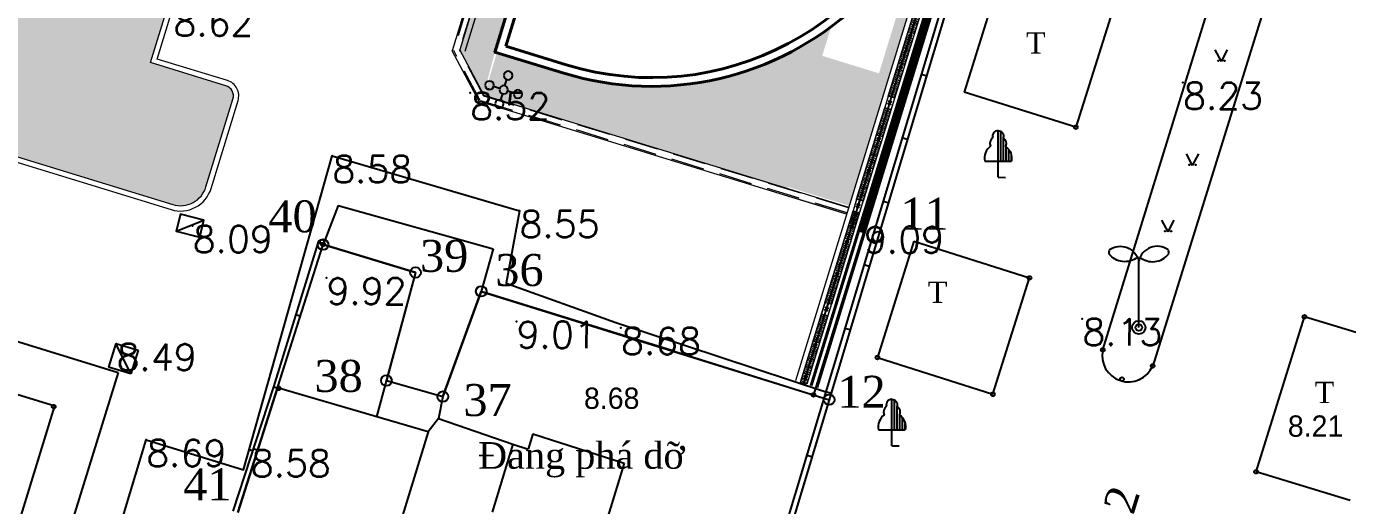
# Model space of a CAD drawing. Header units: inches. Extents: x 587740 to 588006, y 2325787 to 2326106.
# Drawn here: x 587895.9 to 587945.5, y 2325951.91 to 2325969.9 of the extents above; entities that cross this region are included whole.
import ezdxf
from ezdxf.enums import TextEntityAlignment as Align
from ezdxf.xclip import XClip

# ---------------------------------------------------------------- set-up
doc = ezdxf.new("R2010")
doc.units = ezdxf.units.IN
doc.header["$MEASUREMENT"] = 0
doc.header["$XCLIPFRAME"] = 0
doc.header["$PDSIZE"] = 0.1
doc.linetypes.add('Xref Landscape 2020 05 04$0$DASHED2', pattern=[0.375, 0.25, -0.125])
for name, color, linetype in [('DANCU', 6, 'Continuous'), ('diem', 8, 'Continuous'), ('DIEN_CHIEU_SANG', 242, 'Continuous'), ('Docao', 22, 'Continuous'), ('GIAOTHONG', 31, 'Continuous'), ('Ho ga', 8, 'Continuous'), ('KYHIEU', 2, 'Continuous'), ('KYHIEUCAY', 242, 'Continuous'), ('mocgioi', 2, 'Continuous'), ('ranh gioi', 2, 'Continuous'), ('Rao Ton', 1, 'FENCELINE1'), ('VTgioi', 40, 'Continuous'), ('VTRON', 1, 'Continuous'), ('Xref Landscape 2020 05 04$0$$0$KT-Tuong', 1, 'Continuous'), ('Xref Landscape 2020 05 04$0$CDC-E-Lighting', 2, 'Continuous'), ('Xref Landscape 2020 05 04$0$KT-Tuong', 1, 'Continuous')]:
    doc.layers.add(name, color=color, linetype=linetype)
for name, color, linetype, lineweight in [('Xref Landscape 2020 05 04$0$A1-DIM', 253, 'Continuous', 13), ('Xref Landscape 2020 05 04$0$A1-KÝ HIỆU', 40, 'Continuous', 20), ('Xref Landscape 2020 05 04$0$HACTH', 250, 'Continuous', 0), ('Xref Landscape 2020 05 04$0$KHUAT', 9, 'Xref Landscape 2020 05 04$0$DASHED2', 5), ('Xref Landscape 2020 05 04$0$MANH', 136, 'Continuous', 5), ('Xref Landscape 2020 05 04$0$tree', 74, 'Continuous', 13), ('Xref Landscape 2020 05 04$0$TUONG', 7, 'Continuous', 40), ('Xref Landscape 2020 05 04$0$Xref Landscape$0$THAY', 4, 'Continuous', 20)]:
    doc.layers.add(name, color=color, linetype=linetype, lineweight=lineweight)
doc.styles.add('VN1', font='VSSW.shx')
doc.styles.add('VNARIAL', font='txt.shx')
doc.styles.add('VNT', font='')
doc.styles.add('VNTIME', font='')
doc.styles.get('VNT').set_extended_font_data('.VnTime')
doc.styles.get('VNTIME').set_extended_font_data('.VnTime')
doc.linetypes.add('FENCELINE1', pattern='A,0.25,-0.1,[133,ltypeshp.shx,S=0.1,R=0,X=-0.1,Y=0],-0.1,1', length=1.45)
pattern_1 = [(162.94485, (587837.1625, 2326033.80572), (-0.15616437, -0.08284136), [0.0625, -0.18749998]), (252.94485, (587837.1418, 2326033.84476), (0.08284132, -0.15616439), [0.0625, -0.18750003])]

# ---------------------------------------------------------------- blocks, each defined once
blk = doc.blocks.new('tree')
at = {"layer": 'KYHIEU'}
for points in [[(0, 1.75, 0.497303), (-0.198, 1.489, 0.339551), (-0.285, 1.164, 0.289175), (-0.5, 0.602)], [(0, 1.75, -0.497303), (0.198, 1.489, -0.339551), (0.285, 1.164, -0.289175), (0.5, 0.602)]]:
    blk.add_lwpolyline(points, format="xyb", dxfattribs=at)
for points in [[(0, 0), (0, 1.75)], [(0.1, 0.602), (0.1, 1.724)], [(0.2, 0.602), (0.2, 1.487)], [(0.3, 0.602), (0.3, 1.152)], [(0.4, 0.602), (0.4, 1.048)], [(-0.5, 0.602), (0.5, 0.602)], [(0.5, 0.602), (0.5, 0.823)], [(0, 0), (0.28, -0.002)]]:
    blk.add_lwpolyline(points, dxfattribs=at)
blk = doc.blocks.new('LIGHT')
at = {"layer": 'KYHIEU'}
for points in [[(-1.097, 2.919, -0.523652), (0, 2.5, -0.549376)], [(1.097, 2.919, 0.523652), (0, 2.5, 0.549376)], [(-0.048, 2.635, -0.420531), (-1.114, 2.755, -0.572241)], [(0.048, 2.635, 0.420531), (1.114, 2.755, 0.572241)]]:
    blk.add_lwpolyline(points, format="xyb", dxfattribs=at)
blk.add_lwpolyline([(0, 0), (0, 2.5)], dxfattribs=at)
for radius in [0.25, 0.125]:
    blk.add_circle((0, 0), radius, dxfattribs=at)
for centre, start, end in [((-0.949, 2.821), 146.5915, 201.9104), ((0.949, 2.821), 338.0896, 33.4085)]:
    blk.add_arc(centre, 0.178, start, end, dxfattribs=at)
blk = doc.blocks.new('BON-HOA')
at = {"layer": 'KYHIEU'}
for q in [(-0.234, 0.442), (0.234, 0.442)]:
    blk.add_line((0, 0), q, dxfattribs=at)
for centre in [(-0.118, 0.028), (0.118, 0.028)]:
    blk.add_circle(centre, 0.01, dxfattribs=at)
blk = doc.blocks.new('Xref Landscape 2020 05 04$0$li85')
at = {"linetype": 'ByBlock'}
for p, q in [((-100, 0), (-250, 0)), ((0, 100), (0, 250)), ((100, 0), (250, 0)), ((0, -100), (0, -250))]:
    blk.add_line(p, q, dxfattribs=at)
for centre in [(0, 350), (-350, 0), (0, 0), (350, 0), (0, -350)]:
    blk.add_circle(centre, 100, dxfattribs=at)
blk = doc.blocks.new('Xref Landscape 2020 05 04$0$123333')
at = {"layer": 'Xref Landscape 2020 05 04$0$tree'}
h = blk.add_hatch(dxfattribs=at)
h.set_pattern_fill('CROSS', color=256, scale=150)
h.set_pattern_definition([(9e-15, (-1079850.712, 449499.754), (37.5, 37.5), [18.75, -56.25]), (90, (-1079841.337, 449490.38), (-37.5, 37.5), [18.75, -56.25])])
h.paths.add_polyline_path([(350, 134), (1425, 134), (1425, 250), (350, 250)])
h = blk.add_hatch(dxfattribs=at)
h.set_pattern_fill('CROSS', color=256, scale=150)
h.set_pattern_definition([(9e-15, (-1079850.712, 449367.128), (37.5, 37.5), [18.75, -56.25]), (90, (-1079841.337, 449357.753), (-37.5, 37.5), [18.75, -56.25])])
h.paths.add_polyline_path([(350, 1), (1425, 1), (1425, 117), (350, 117)])
h = blk.add_hatch(dxfattribs=at)
h.set_pattern_fill('CROSS', color=256, scale=150)
h.set_pattern_definition([(9e-15, (-1078592.38, 449499.754), (37.5, 37.5), [18.75, -56.25]), (90, (-1078583.004, 449490.38), (-37.5, 37.5), [18.75, -56.25])])
h.paths.add_polyline_path([(1625, 134), (2675, 134), (2675, 250), (1625, 250)])
h = blk.add_hatch(dxfattribs=at)
h.set_pattern_fill('CROSS', color=256, scale=150)
h.set_pattern_definition([(9e-15, (-1078592.38, 449367.128), (37.5, 37.5), [18.75, -56.25]), (90, (-1078583.004, 449357.753), (-37.5, 37.5), [18.75, -56.25])])
h.paths.add_polyline_path([(1625, 1), (2675, 1), (2675, 117), (1625, 117)])
h = blk.add_hatch(dxfattribs=at)
h.set_pattern_fill('CROSS', color=256, scale=150)
h.set_pattern_definition([(9e-15, (-1077459.045, 449499.754), (37.5, 37.5), [18.75, -56.25]), (90, (-1077449.67, 449490.38), (-37.5, 37.5), [18.75, -56.25])])
h.paths.add_polyline_path([(2875, 134), (3950, 134), (3950, 250), (2875, 250)])
h = blk.add_hatch(dxfattribs=at)
h.set_pattern_fill('CROSS', color=256, scale=150)
h.set_pattern_definition([(9e-15, (-1077459.045, 449367.128), (37.5, 37.5), [18.75, -56.25]), (90, (-1077449.67, 449357.753), (-37.5, 37.5), [18.75, -56.25])])
h.paths.add_polyline_path([(2875, 1), (3950, 1), (3950, 117), (2875, 117)])
at = {"layer": 'Xref Landscape 2020 05 04$0$$0$KT-Tuong', "ltscale": 3}
for points in [[(125, 129), (161, 129, 0.414214), (168, 136), (168, 175), (175, 175), (175, 75), (168, 75), (168, 114, 0.414214), (161, 121), (125, 121)], [(4175, 129), (4139, 129, -0.414214), (4132, 136), (4132, 175), (4125, 175), (4125, 75), (4132, 75), (4132, 114, -0.414214), (4139, 121), (4175, 121)]]:
    blk.add_lwpolyline(points, format="xyb", dxfattribs=at)
for points in [[(1498, 75), (1553, 75), (1553, 175), (1498, 175)], [(1505, 82), (1546, 82), (1546, 168), (1505, 168)], [(2748, 75), (2803, 75), (2803, 175), (2748, 175)], [(2755, 82), (2796, 82), (2796, 168), (2755, 168)]]:
    blk.add_lwpolyline(points, close=True, dxfattribs=at)
at = {"layer": 'Xref Landscape 2020 05 04$0$A1-DIM'}
for points in [[(175, 134), (1498, 134), (1498, 117), (175, 117)], [(1553, 134), (2748, 134), (2748, 117), (1553, 117)], [(2803, 133), (4125, 134), (4125, 117), (2803, 117)]]:
    blk.add_lwpolyline(points, close=True, dxfattribs=at)
at = {"layer": 'Xref Landscape 2020 05 04$0$MANH'}
for p, q in [((1425, 250), (1425, 0)), ((1625, 250), (1625, 0)), ((2675, 250), (2675, 0)), ((2875, 250), (2875, 0))]:
    blk.add_line(p, q, dxfattribs=at)
blk.add_lwpolyline([(350, 250), (3950, 250), (3950, 0), (350, 0)], close=True, dxfattribs=at)
blk = doc.blocks.new('Xref Landscape 2020 05 04$0$hangrao')
at = {"layer": 'Xref Landscape 2020 05 04$0$HACTH'}
h = blk.add_hatch(dxfattribs=at)
h.set_pattern_fill('ANSI31', color=256, scale=200)
h.set_pattern_definition([(45, (316546.464, 10900), (-17.6776695, 17.6776695), [])])
h.paths.add_polyline_path([(67590, 22587), (67370, 22587), (67370, -31153), (67590, -31153)])
at = {"layer": 'Xref Landscape 2020 05 04$0$tree'}
h = blk.add_hatch(dxfattribs=at)
h.set_pattern_fill('CROSS', color=256, scale=150, angle=-90)
h.set_pattern_definition([(270, (516316.598, 1049719.402), (37.5, -37.5), [18.75, -56.25]), (360, (516307.223, 1049710.027), (37.5, 37.5), [18.75, -56.25])])
h.paths.add_polyline_path([(66951, -30953), (67067, -30953), (67067, -30481), (66951, -30481)])
h = blk.add_hatch(dxfattribs=at)
h.set_pattern_fill('CROSS', color=256, scale=150, angle=-90)
h.set_pattern_definition([(270, (516449.224, 1049719.402), (37.5, -37.5), [18.75, -56.25]), (360, (516439.85, 1049710.027), (37.5, 37.5), [18.75, -56.25])])
h.paths.add_polyline_path([(67083, -30953), (67199, -30953), (67199, -30481), (67083, -30481)])
at = {"layer": 'Xref Landscape 2020 05 04$0$A1-DIM'}
blk.add_lwpolyline([(67067, -31025), (67067, -30306), (67083, -30306), (67083, -31025)], dxfattribs=at)
at = {"layer": 'Xref Landscape 2020 05 04$0$A1-KÝ HIỆU', "color": 1}
blk.add_lwpolyline([(67370, -37221), (67370, 22548), (67200, 22548), (67200, -37221)], dxfattribs=at)
at = {"layer": 'Xref Landscape 2020 05 04$0$KT-Tuong', "ltscale": 3}
blk.add_lwpolyline([(67079, -30256), (67079, -30292, 0.414214), (67086, -30299), (67124, -30299), (67124, -30306), (67024, -30306), (67024, -30299), (67063, -30299, 0.414214), (67070, -30292), (67070, -30256)], format="xyb", dxfattribs=at)
for points in [[(67024, -31025), (67024, -31080), (67124, -31080), (67124, -31025)], [(67032, -31032), (67032, -31073), (67117, -31073), (67117, -31032)]]:
    blk.add_lwpolyline(points, close=True, dxfattribs=at)
at = {"layer": 'Xref Landscape 2020 05 04$0$MANH'}
for p, q in [((67199, -30953), (66949, -30953)), ((67199, -37221), (66949, -37221))]:
    blk.add_line(p, q, dxfattribs=at)
blk.add_lwpolyline([(66949, -37220), (66949, -30481), (67199, -30481), (67199, -37221)], dxfattribs=at)
at = {"layer": 'Xref Landscape 2020 05 04$0$TUONG'}
blk.add_lwpolyline([(67370, -37221), (67370, 22587), (67590, 22587), (67590, -37221)], dxfattribs=at)
at = {"layer": 'Xref Landscape 2020 05 04$0$Xref Landscape$0$THAY'}
for p, q in [((67200, 22548), (67200, -37221)), ((66755, 22222), (66755, -37220))]:
    blk.add_line(p, q, dxfattribs=at)
blk.add_lwpolyline([(56505, 24600), (64650, 24600), (66950, 22303), (66950, -37220)], dxfattribs=at)
for points in [[(66950, -26431), (67200, -26431), (67200, -25981), (66950, -25981)], [(66950, -30481), (67200, -30481), (67200, -30031), (66950, -30031)], [(66950, -34531), (67200, -34531), (67200, -34081), (66950, -34081)]]:
    blk.add_lwpolyline(points, close=True, dxfattribs=at)
at = {"layer": 'Xref Landscape 2020 05 04$0$Xref Landscape$0$THAY', "rotation": 270}
for p in [(66949, -22031), (66949, -26081), (66949, -30131)]:
    blk.add_blockref('Xref Landscape 2020 05 04$0$123333', p, dxfattribs=at)
at = {"layer": 'Xref Landscape 2020 05 04$0$Xref Landscape$0$THAY'}
ref = blk.add_blockref('Xref Landscape 2020 05 04$0$123333', (66949, -34181), dxfattribs=dict(at, rotation=270))
XClip(ref).set_block_clipping_path([(-1689.4814089785, -194.4700442257), (3038.7422183988, 2151.5886099084)])

msp = doc.modelspace()

# ---------------------------------------------------------------- hatches: boundary and pattern name
at = {"layer": 'Xref Landscape 2020 05 04$0$tree'}
h = msp.add_hatch(dxfattribs=at)
h.set_pattern_fill('CROSS', color=256, scale=500, angle=180)
h.set_pattern_definition(pattern_1)
edge = h.paths.add_edge_path(flags=16)
edge.add_line((587933.496, 2325986.355), (587931.828, 2325980.915))
edge.add_line((587931.828, 2325980.915), (587930.358, 2325981.366))
edge.add_ellipse((587919.376, 2325978.904), major_axis=(7.958, 7.958), ratio=1, start_angle=327.6367, end_angle=332.3597)
edge.add_line((587930.118, 2325982.262), (587931.556, 2325986.95))
edge.add_line((587931.556, 2325986.95), (587933.496, 2325986.355))
h.paths.add_polyline_path([(587925.097, 2325994.246), (587923.721, 2325989.762), (587923.42, 2325989.854), (587924.796, 2325994.338)], flags=0)
h.paths.add_polyline_path([(587925.097, 2325994.246), (587923.721, 2325989.762), (587923.42, 2325989.854), (587924.796, 2325994.338)], flags=16)
h.paths.add_polyline_path([(587925.096, 2325994.245), (587923.721, 2325989.763), (587923.421, 2325989.855), (587924.796, 2325994.337)], flags=0)
edge = h.paths.add_edge_path()
edge.add_line((587912.174, 2325969.016), (587913.084, 2325967.299))
edge.add_line((587913.084, 2325967.299), (587916.121, 2325977.502))
edge.add_line((587916.121, 2325977.502), (587918.703, 2325976.71))
edge.add_ellipse((587919.376, 2325978.904), major_axis=(0.673, 2.194), ratio=1, start_angle=180.0023, end_angle=360.0023)
edge.add_line((587920.049, 2325981.098), (587918.519, 2325981.567))
edge.add_line((587918.519, 2325981.567), (587918.553, 2325981.677))
edge.add_line((587918.553, 2325981.677), (587917.416, 2325981.828))
edge.add_line((587917.416, 2325981.828), (587916.323, 2325981.248))
edge.add_line((587916.323, 2325981.248), (587912.174, 2325969.016))
h.paths.add_polyline_path([(587922.893, 2325958.511), (587924.275, 2325959.342)])
edge = h.paths.add_edge_path()
edge.add_line((587924.366, 2325963.804), (587924.376, 2325963.835))
edge.add_line((587924.376, 2325963.835), (587926.771, 2325963.1))
edge.add_line((587926.771, 2325963.1), (587942.179, 2326013.327))
edge.add_line((587942.179, 2326013.327), (587942.201, 2326013.436))
edge.add_line((587942.201, 2326013.436), (587941.834, 2326013.241))
edge.add_line((587941.834, 2326013.241), (587941.588, 2326012.439))
edge.add_line((587941.588, 2326012.439), (587941.33, 2326012.518))
edge.add_line((587941.33, 2326012.518), (587941.345, 2326012.566))
edge.add_line((587941.345, 2326012.566), (587936.976, 2326013.906))
edge.add_line((587936.976, 2326013.906), (587936.653, 2326012.855))
edge.add_line((587936.653, 2326012.855), (587940.899, 2326011.552))
edge.add_line((587940.899, 2326011.552), (587937.421, 2326000.224))
edge.add_line((587937.421, 2326000.224), (587934.478, 2326001.127))
edge.add_line((587934.478, 2326001.127), (587933.973, 2325999.482))
edge.add_line((587933.973, 2325999.482), (587937.081, 2325998.529))
edge.add_line((587937.081, 2325998.529), (587933.503, 2325986.866))
edge.add_line((587933.503, 2325986.866), (587923.751, 2325989.857))
edge.add_line((587923.751, 2325989.857), (587927.329, 2326001.521))
edge.add_line((587927.329, 2326001.521), (587930.436, 2326000.568))
edge.add_line((587930.436, 2326000.568), (587930.925, 2326002.161))
edge.add_line((587930.925, 2326002.161), (587925.457, 2326003.842))
edge.add_ellipse((587925.025, 2326003.449), major_axis=(0.172, 0.558), ratio=1, start_angle=-30.5825, end_angle=120.6746)
edge.add_line((587924.458, 2326003.312), (587920.733, 2325991.17))
edge.add_ellipse((587921.285, 2325990.708), major_axis=(0.211, 0.688), ratio=1, start_angle=67.1224, end_angle=182.9277)
edge.add_line((587921.109, 2325990.01), (587921.147, 2325990.133))
edge.add_line((587921.147, 2325990.133), (587922.677, 2325989.664))
edge.add_ellipse((587919.401, 2325978.929), major_axis=(3.292, 10.73), ratio=1, start_angle=240.1213, end_angle=360.0859, ccw=False)
edge.add_line((587927.065, 2325970.729), (587928.562, 2325970.27))
edge.add_line((587928.562, 2325970.27), (587927.908, 2325968.138))
edge.add_line((587927.908, 2325968.138), (587925.776, 2325968.792))
edge.add_line((587925.776, 2325968.792), (587926.139, 2325969.974))
edge.add_ellipse((587919.362, 2325978.657), major_axis=(3.23, 10.531), ratio=1, start_angle=180.2053, end_angle=235.0199, ccw=False)
edge.add_line((587916.17, 2325968.115), (587915.788, 2325968.232))
edge.add_line((587915.788, 2325968.232), (587913.493, 2325968.936))
edge.add_line((587913.493, 2325968.936), (587913.063, 2325967.339))
edge.add_line((587913.063, 2325967.339), (587924.366, 2325963.804))
h.paths.add_polyline_path([(587924.467, 2325963.791), (587926.766, 2325963.086), (587926.791, 2325963.167), (587924.492, 2325963.872)])
h.paths.add_polyline_path([(587924.394, 2325963.552), (587926.693, 2325962.847), (587926.708, 2325962.895), (587924.409, 2325963.6)])
h.paths.add_polyline_path([(587926.555, 2325962.396), (587926.514, 2325962.265), (587926.306, 2325961.584)])
h = msp.add_hatch(dxfattribs=at)
h.set_pattern_fill('CROSS', color=256, scale=500, angle=180)
h.set_pattern_definition(pattern_1)
edge = h.paths.add_edge_path()
edge.add_ellipse((587881.77, 2325969.651), major_axis=(0.283, 0.283), ratio=1, start_angle=117.9448, end_angle=207.9448)
edge.add_line((587881.653, 2325969.269), (587901.395, 2325963.212))
edge.add_ellipse((587901.688, 2325964.168), major_axis=(0.293, 0.956), ratio=1, start_angle=179.984, end_angle=269.984)
edge.add_line((587902.644, 2325963.875), (587903.656, 2325967.173))
edge.add_ellipse((587903.274, 2325967.291), major_axis=(0.283, 0.283), ratio=1, start_angle=297.9448, end_angle=387.9448)
edge.add_line((587903.391, 2325967.673), (587900.561, 2325968.541))
edge.add_line((587900.561, 2325968.541), (587901.194, 2325970.606))
edge.add_line((587901.194, 2325970.606), (587888.009, 2325974.651))
edge.add_line((587888.009, 2325974.651), (587888.402, 2325975.932))
edge.add_line((587888.402, 2325975.932), (587883.719, 2325977.369))
edge.add_line((587883.719, 2325977.369), (587881.388, 2325969.769))
edge = h.paths.add_edge_path()
edge.add_line((587876.441, 2325970.868), (587878.712, 2325970.171))
edge.add_ellipse((587878.83, 2325970.553), major_axis=(0.283, 0.283), ratio=1, start_angle=207.9448, end_angle=297.9448)
edge.add_line((587879.212, 2325970.436), (587881.213, 2325976.919))
edge.add_line((587881.213, 2325976.919), (587878.559, 2325977.733))
edge.add_line((587878.559, 2325977.733), (587876.441, 2325970.868))
edge = h.paths.add_edge_path()
edge.add_line((587866.769, 2325979.207), (587863.968, 2325980.066))
edge.add_line((587863.968, 2325980.066), (587862.447, 2325975.109))
edge.add_line((587862.447, 2325975.109), (587868.088, 2325973.378))
edge.add_line((587868.088, 2325973.378), (587868.264, 2325973.952))
edge.add_line((587868.264, 2325973.952), (587869.363, 2325973.615))
edge.add_line((587869.363, 2325973.615), (587870.462, 2325973.277))
edge.add_line((587870.462, 2325973.277), (587870.286, 2325972.704))
edge.add_line((587870.286, 2325972.704), (587874.93, 2325971.279))
edge.add_line((587874.93, 2325971.279), (587878.908, 2325984.248))
edge.add_line((587878.908, 2325984.248), (587877.605, 2325984.647))
edge.add_ellipse((587877.502, 2325984.313), major_axis=(0.247, 0.247), ratio=1, start_angle=27.9448, end_angle=117.9881)
edge.add_ellipse((587872.978, 2325985.724), major_axis=(1.287, 4.196), ratio=1, start_angle=219.5409, end_angle=269.7083, ccw=False)
edge.add_ellipse((587874.765, 2325981.337), major_axis=(0.247, 0.247), ratio=1, start_angle=63.097, end_angle=168.5416)
edge.add_ellipse((587870.961, 2325978.825), major_axis=(1.235, 4.024), ratio=1, start_angle=101.8593, end_angle=320.4994, ccw=False)
edge = h.paths.add_edge_path()
edge.add_line((587864.943, 2325983.245), (587864.496, 2325981.787))
edge.add_line((587864.496, 2325981.787), (587867.473, 2325980.874))
edge.add_ellipse((587870.972, 2325978.859), major_axis=(1.184, 3.86), ratio=1, start_angle=358.1278, end_angle=437.1231, ccw=False)
edge.add_ellipse((587873.064, 2325985.668), major_axis=(0.905, 2.955), ratio=1, start_angle=182.3675, end_angle=345.9625)
edge.add_ellipse((587875.158, 2325992.498), major_axis=(1.235, 4.027), ratio=1, start_angle=102.362, end_angle=190.2323, ccw=False)
edge.add_line((587870.96, 2325992.842), (587868.152, 2325993.703))
edge.add_line((587868.152, 2325993.703), (587867.782, 2325992.498))
edge.add_ellipse((587864.679, 2325988.388), major_axis=(1.51, 4.924), ratio=1, start_angle=272.2209, end_angle=339.9965, ccw=False)
edge.add_ellipse((587864.679, 2325988.388), major_axis=(1.512, 4.923), ratio=1, start_angle=200.0127, end_angle=272.2395, ccw=False)
edge = h.paths.add_edge_path()
edge.add_ellipse((587877.05, 2325988.367), major_axis=(0.28, 0.28), ratio=1, start_angle=104.6818, end_angle=163.9649)
edge.add_line((587876.703, 2325988.175), (587877.427, 2325986.276))
edge.add_ellipse((587877.592, 2325986.132), major_axis=(0.155, 0.155), ratio=1, start_angle=93.9167, end_angle=218.4299)
edge.add_line((587877.567, 2325985.914), (587880.709, 2325984.95))
edge.add_line((587880.709, 2325984.95), (587879.076, 2325979.63))
edge.add_line((587879.076, 2325979.63), (587879.889, 2325979.381))
edge.add_line((587879.889, 2325979.381), (587879.885, 2325979.367))
edge.add_line((587879.885, 2325979.367), (587879.925, 2325979.55))
edge.add_line((587879.925, 2325979.55), (587881.495, 2325984.666))
edge.add_line((587881.495, 2325984.666), (587881.752, 2325985.504))
edge.add_line((587881.752, 2325985.504), (587883.703, 2325984.905))
edge.add_line((587883.703, 2325984.905), (587884.121, 2325987.494))
edge.add_line((587884.121, 2325987.494), (587881.793, 2325988.208))
edge.add_line((587881.793, 2325988.208), (587883.5, 2325993.772))
edge.add_line((587883.5, 2325993.772), (587885.894, 2325993.067))
edge.add_line((587885.894, 2325993.067), (587887.358, 2325996.817))
edge.add_line((587887.358, 2325996.817), (587881.568, 2325998.593))
edge.add_ellipse((587872.022, 2326012.285), major_axis=(4.886, 15.96), ratio=1, start_angle=215.4981, end_angle=231.906, ccw=False)
edge.add_line((587877.311, 2325996.455), (587877.222, 2325996.164))
edge.add_ellipse((587875.143, 2325992.489), major_axis=(1.238, 4.037), ratio=1, start_angle=218.8017, end_angle=347.5436, ccw=False)
edge = h.paths.add_edge_path()
edge.add_ellipse((587854.169, 2325984.014), major_axis=(1.184, 3.86), ratio=1, start_angle=282.8779, end_angle=361.8732, ccw=False)
edge.add_line((587858.195, 2325983.72), (587861.173, 2325982.806))
edge.add_line((587861.173, 2325982.806), (587861.62, 2325984.264))
edge.add_ellipse((587864.723, 2325988.374), major_axis=(1.511, 4.923), ratio=1, start_angle=87.7761, end_angle=160.0029, ccw=False)
edge.add_ellipse((587864.723, 2325988.374), major_axis=(1.511, 4.923), ratio=1, start_angle=380.0035, end_angle=447.7791, ccw=False)
edge.add_line((587864.459, 2325993.518), (587864.828, 2325994.723))
edge.add_line((587864.828, 2325994.723), (587861.864, 2325995.632))
edge.add_ellipse((587858.36, 2325997.642), major_axis=(1.185, 3.861), ratio=1, start_angle=179.8644, end_angle=257.2265, ccw=False)
edge.add_ellipse((587856.259, 2325990.826), major_axis=(0.898, 2.96), ratio=1, start_angle=-0.1877, end_angle=177.3639)
edge = h.paths.add_edge_path()
edge.add_line((587846.641, 2325979.958), (587851.285, 2325978.533))
edge.add_line((587851.285, 2325978.533), (587851.46, 2325979.107))
edge.add_line((587851.46, 2325979.107), (587852.56, 2325978.769))
edge.add_line((587852.56, 2325978.769), (587853.659, 2325978.432))
edge.add_line((587853.659, 2325978.432), (587853.483, 2325977.859))
edge.add_line((587853.483, 2325977.859), (587859.124, 2325976.128))
edge.add_line((587859.124, 2325976.128), (587860.645, 2325981.086))
edge.add_line((587860.645, 2325981.086), (587857.844, 2325981.945))
edge.add_ellipse((587854.157, 2325983.989), major_axis=(1.236, 4.03), ratio=1, start_angle=38.5383, end_angle=258.0436, ccw=False)
edge.add_ellipse((587852.428, 2325988.195), major_axis=(0.24, 0.24), ratio=1, start_angle=258.2079, end_angle=353.5115)
edge.add_ellipse((587856.224, 2325990.803), major_axis=(1.251, 4.08), ratio=1, start_angle=89.5209, end_angle=141.2229, ccw=False)
edge.add_ellipse((587851.821, 2325992.192), major_axis=(0.247, 0.247), ratio=1, start_angle=297.9016, end_angle=387.9448)
edge.add_line((587851.923, 2325992.526), (587850.62, 2325992.926))
edge.add_line((587850.62, 2325992.926), (587846.641, 2325979.958))
edge = h.paths.add_edge_path()
edge.add_ellipse((587842.971, 2325981.554), major_axis=(0.283, 0.283), ratio=1, start_angle=117.9448, end_angle=207.9448)
edge.add_line((587842.854, 2325981.172), (587845.16, 2325980.464))
edge.add_line((587845.16, 2325980.464), (587846.661, 2325985.359))
edge.add_line((587846.661, 2325985.359), (587843.973, 2325986.184))
edge.add_line((587843.973, 2325986.184), (587842.589, 2325981.672))
edge = h.paths.add_edge_path()
edge.add_line((587823.863, 2325992.123), (587822.75, 2325992.412))
edge.add_ellipse((587822.633, 2325992.03), major_axis=(0.283, 0.283), ratio=1, start_angle=27.9448, end_angle=117.9448)
edge.add_line((587822.251, 2325992.147), (587821.239, 2325988.849))
edge.add_ellipse((587822.195, 2325988.556), major_axis=(0.294, 0.956), ratio=1, start_angle=90.0204, end_angle=180.0204)
edge.add_line((587821.901, 2325987.6), (587839.959, 2325982.06))
edge.add_ellipse((587840.076, 2325982.442), major_axis=(0.283, 0.283), ratio=1, start_angle=207.9448, end_angle=297.9448)
edge.add_line((587840.459, 2325982.325), (587842.838, 2325989.911))
edge.add_line((587842.838, 2325989.911), (587838.096, 2325991.365))
edge.add_line((587838.096, 2325991.365), (587837.703, 2325990.084))
edge.add_line((587837.703, 2325990.084), (587834.385, 2325990.998))
edge.add_line((587834.385, 2325990.998), (587833.916, 2325989.468))
edge.add_line((587833.916, 2325989.468), (587824.547, 2325992.342))
edge.add_line((587824.547, 2325992.342), (587825.016, 2325993.872))
edge.add_line((587825.016, 2325993.872), (587824.481, 2325994.14))
edge.add_line((587824.481, 2325994.14), (587823.863, 2325992.123))
edge = h.paths.add_edge_path()
edge.add_line((587850.639, 2326008.082), (587849.319, 2326003.78))
edge.add_line((587849.319, 2326003.78), (587849.715, 2326004.129))
edge.add_line((587849.715, 2326004.129), (587852.159, 2326003.386))
edge.add_line((587852.159, 2326003.386), (587850.452, 2325997.823))
edge.add_line((587850.452, 2325997.823), (587848.124, 2325998.537))
edge.add_line((587848.124, 2325998.537), (587846.945, 2325996.041))
edge.add_line((587846.945, 2325996.041), (587848.93, 2325995.432))
edge.add_line((587848.93, 2325995.432), (587848.725, 2325994.763))
edge.add_line((587848.725, 2325994.763), (587846.594, 2325987.869))
edge.add_line((587846.594, 2325987.869), (587847.407, 2325987.62))
edge.add_line((587847.407, 2325987.62), (587849.523, 2325994.518))
edge.add_line((587849.523, 2325994.518), (587852.665, 2325993.554))
edge.add_ellipse((587852.734, 2325994.008), major_axis=(0.325, 0.325), ratio=1, start_angle=216.4275, end_angle=265.2618)
edge.add_ellipse((587846.294, 2326002.77), major_axis=(3.307, 10.839), ratio=1, start_angle=233.4406, end_angle=245.8417)
edge.add_ellipse((587858.451, 2325997.478), major_axis=(1.237, 4.031), ratio=1, start_angle=14.357, end_angle=137.9017, ccw=False)
edge.add_line((587858.65, 2326001.69), (587858.787, 2326002.137))
edge.add_ellipse((587872.045, 2326012.278), major_axis=(4.897, 15.957), ratio=1, start_angle=128.0649, end_angle=144.4728, ccw=False)
edge.add_line((587856.463, 2326006.295), (587850.639, 2326008.082))

# ---------------------------------------------------------------- linework, layer by layer
at = {"layer": 'DANCU'}
for p, q in [((587943.999, 2326015.711), (587921.813, 2325941.818)), ((587932.472, 2325971.803), (587931.1, 2325967.432)), ((587936.67, 2325970.485), (587935.298, 2325966.115)), ((587935.298, 2325966.115), (587931.1, 2325967.432)), ((587907.607, 2325963.177), (587907.037, 2325961.708)), ((587907.607, 2325963.177), (587913.427, 2325961.544)), ((587927.321, 2325962.164), (587925.449, 2325956.065)), ((587883.287, 2325961.862), (587899.343, 2325956.912)), ((587905.327, 2325956.325), (587907.037, 2325961.708)), ((587907.037, 2325961.708), (587906.846, 2325961.767)), ((587910.511, 2325960.661), (587907.037, 2325961.708)), ((587929.221, 2325961.836), (587927.848, 2325957.466)), ((587929.221, 2325961.836), (587933.559, 2325960.457)), ((587913.427, 2325961.544), (587912.977, 2325959.953)), ((587910.511, 2325960.661), (587909.049, 2325955.238)), ((587932.186, 2325956.087), (587933.559, 2325960.457)), ((587912.977, 2325959.953), (587911.533, 2325956.001)), ((587920.127, 2325957.727), (587912.977, 2325959.953)), ((587884.652, 2325959.412), (587896.975, 2325955.652)), ((587942.062, 2325953.179), (587943.88, 2325958.997)), ((587947.414, 2325957.919), (587943.88, 2325958.997)), ((587920.127, 2325957.727), (587926.037, 2325955.886)), ((587927.848, 2325957.466), (587932.186, 2325956.087)), ((587899.343, 2325956.912), (587889.876, 2325926.174)), ((587905.327, 2325956.325), (587903.841, 2325951.644)), ((587910.983, 2325954.673), (587905.327, 2325956.325)), ((587909.417, 2325956.603), (587911.533, 2325956.001)), ((587911.533, 2325956.001), (587911.376, 2325955.185)), ((587888.647, 2325928.729), (587896.975, 2325955.652)), ((587911.376, 2325955.185), (587910.983, 2325954.673)), ((587911.376, 2325955.185), (587914.167, 2325954.216)), ((587910.983, 2325954.673), (587909.547, 2325950.021)), ((587914.167, 2325954.216), (587913.387, 2325951.662)), ((587914.167, 2325954.216), (587914.738, 2325954.032)), ((587914.914, 2325954.606), (587914.738, 2325954.032)), ((587914.914, 2325954.606), (587918.34, 2325953.502)), ((587918.34, 2325953.502), (587917.385, 2325950.374)), ((587945.596, 2325952.102), (587942.062, 2325953.179))]:
    msp.add_line(p, q, dxfattribs=at)
at = {"layer": 'diem'}
for p in [(587939.32, 2325967.788, 8.232), (587912.56, 2325967.4, 8.518), (587907.382, 2325965.035, 8.58), (587914.41, 2325962.971, 8.55), (587902.141, 2325962.41, 8.088), (587927.338, 2325962.39, 9.092), (587907.165, 2325960.458, 9.922), (587914.3, 2325958.825, 9.006), (587935.54, 2325958.92, 8.133), (587918.222, 2325958.581, 8.68), (587899.285, 2325957.983, 8.494), (587900.399, 2325954.376, 8.688), (587904.323, 2325953.992, 8.575)]:
    msp.add_point(p, dxfattribs=at)
at = {"layer": 'GIAOTHONG'}
for p, q in [((587936.311, 2325957.755), (587950.194, 2326002.667)), ((587952.128, 2326001.998), (587938.182, 2325957.153))]:
    msp.add_line(p, q, dxfattribs=at)
msp.add_arc((587937.274, 2325957.539), 0.987, 167.3709, 336.9729, dxfattribs=at)
at = {"layer": 'Ho ga'}
for p, q in [((587899.263, 2325957.995), (587898.988, 2325957.104)), ((587899.263, 2325957.995), (587900.102, 2325957.741)), ((587899.827, 2325956.85), (587899.263, 2325957.995)), ((587900.102, 2325957.741), (587899.827, 2325956.85)), ((587899.827, 2325956.85), (587898.988, 2325957.104))]:
    msp.add_line(p, q, dxfattribs=at)
at = {"layer": 'Ho ga', "elevation": 8.511}
msp.add_lwpolyline([(587902.41, 2325961.989), (587902.569, 2325962.629), (587901.684, 2325962.848), (587901.525, 2325962.208)], close=True, dxfattribs=at)
msp.add_lwpolyline([(587901.525, 2325962.208), (587902.569, 2325962.629)], dxfattribs=at)
at = {"layer": 'KYHIEU', "color": 242}
for p, q in [((587943.807, 2326015.769), (587921.621, 2325941.876)), ((587929.685, 2325968.038), (587929.494, 2325968.096)), ((587928.97, 2325965.655), (587928.778, 2325965.712)), ((587928.254, 2325963.271), (587928.062, 2325963.328)), ((587906.846, 2325961.767), (587905.181, 2325956.373)), ((587927.538, 2325960.887), (587927.347, 2325960.945)), ((587906.204, 2325959.01), (587906.013, 2325959.069)), ((587926.822, 2325958.504), (587926.631, 2325958.561)), ((587905.181, 2325956.373), (587903.65, 2325951.703)), ((587905.181, 2325956.373), (587905.371, 2325956.312)), ((587926.107, 2325956.12), (587925.915, 2325956.177)), ((587904.606, 2325953.978), (587904.416, 2325954.04)), ((587925.391, 2325953.736), (587925.2, 2325953.794))]:
    msp.add_line(p, q, dxfattribs=at)
at = {"layer": 'ranh gioi'}
msp.add_lwpolyline([(587903.841, 2325951.644), (587907.037, 2325961.708), (587910.511, 2325960.661), (587909.417, 2325956.603), (587911.533, 2325956.001), (587912.977, 2325959.953), (587926.037, 2325955.886), (587926.037, 2325955.886), (587921.813, 2325941.818)], dxfattribs=at)
at = {"layer": 'Rao Ton', "color": 5}
msp.add_lwpolyline([(587867.219, 2325892.339), (587867.326, 2325892.552), (587869.868, 2325900.144), (587877.3, 2325922.5), (587886.999, 2325921.851), (587891.146, 2325923.78), (587900.399, 2325954.376), (587904.049, 2325953.253), (587907.382, 2325965.035), (587914.41, 2325962.971), (587913.909, 2325960.261), (587918.035, 2325958.786), (587925.915, 2325956.177)], dxfattribs=at)
at = {"layer": 'VTgioi'}
for centre in [(587927.87, 2325961.994), (587907.037, 2325961.708), (587910.511, 2325960.661), (587912.977, 2325959.953), (587909.417, 2325956.603), (587911.533, 2325956.001), (587926.037, 2325955.886)]:
    msp.add_circle(centre, 0.2, dxfattribs=at)
at = {"layer": 'VTRON'}
for centre in [(587935.298, 2325966.115), (587907, 2325961.828), (587907.037, 2325961.708), (587933.559, 2325960.457), (587943.88, 2325958.997), (587936.311, 2325957.755), (587927.848, 2325957.466), (587938.182, 2325957.153), (587937.03, 2325956.655), (587905.371, 2325956.312), (587896.93, 2325955.623), (587925.449, 2325956.065), (587932.186, 2325956.087), (587942.062, 2325953.179)]:
    msp.add_circle(centre, 0.07, dxfattribs=at)
at = {"layer": 'Xref Landscape 2020 05 04$0$KHUAT', "ltscale": 5}
for p, q in [((587915.778, 2325981.498), (587911.942, 2325968.993)), ((587915.945, 2325981.36), (587912.158, 2325969.014)), ((587912.936, 2325967.119), (587911.942, 2325968.993)), ((587913.074, 2325967.286), (587912.158, 2325969.014)), ((587926.708, 2325962.895), (587912.936, 2325967.119)), ((587926.766, 2325963.086), (587913.074, 2325967.286))]:
    msp.add_line(p, q, dxfattribs=at)
at = {"layer": 'Xref Landscape 2020 05 04$0$MANH'}
for p, q in [((587915.737, 2325981.532), (587911.888, 2325968.988)), ((587915.958, 2325981.35), (587912.174, 2325969.016)), ((587916.149, 2325981.291), (587912.365, 2325968.957)), ((587912.902, 2325967.078), (587911.888, 2325968.988)), ((587913.084, 2325967.299), (587912.174, 2325969.016)), ((587913.252, 2325967.586), (587913.236, 2325967.535)), ((587926.693, 2325962.847), (587912.902, 2325967.078)), ((587926.771, 2325963.1), (587913.084, 2325967.299))]:
    msp.add_line(p, q, dxfattribs=at)
at = {"layer": 'Xref Landscape 2020 05 04$0$TUONG'}
msp.add_line((587916.171, 2325968.459), (587913.906, 2325969.154), dxfattribs=at)
msp.add_lwpolyline([(587913.906, 2325969.154), (587916.34, 2325977.089), (587918.606, 2325976.394, 1), (587920.146, 2325981.413), (587918.998, 2325981.765), (587919.028, 2325981.861), (587918.836, 2325981.92), (587918.807, 2325981.824), (587918.616, 2325981.883), (587918.519, 2325981.567), (587920.049, 2325981.098, -1), (587918.703, 2325976.71), (587916.121, 2325977.502), (587913.493, 2325968.936), (587916.075, 2325968.144, 1), (587922.677, 2325989.664), (587921.147, 2325990.133), (587921.05, 2325989.818), (587921.241, 2325989.759), (587921.212, 2325989.663), (587921.403, 2325989.605), (587921.433, 2325989.7), (587922.58, 2325989.348, -1), (587916.171, 2325968.459)], format="xyb", dxfattribs=at)
at = {"layer": 'Xref Landscape 2020 05 04$0$Xref Landscape$0$THAY'}
for points in [[(587903.45, 2325967.864), (587900.811, 2325968.674), (587901.386, 2325970.547), (587888.02, 2325974.648), (587888.414, 2325975.929), (587883.528, 2325977.428), (587881.197, 2325969.827, 0.414214), (587881.594, 2325969.078), (587901.336, 2325963.021, 0.414214), (587902.835, 2325963.816), (587903.847, 2325967.115, 0.414214)], [(587903.391, 2325967.673), (587900.561, 2325968.541), (587901.194, 2325970.606), (587888.009, 2325974.651), (587888.402, 2325975.932), (587883.719, 2325977.369), (587881.388, 2325969.769, 0.414214), (587881.653, 2325969.269), (587901.395, 2325963.212, 0.414214), (587902.644, 2325963.875), (587903.656, 2325967.173, 0.414214)]]:
    msp.add_lwpolyline(points, format="xyb", close=True, dxfattribs=at)

# ---------------------------------------------------------------- block references
at = {"layer": 'DIEN_CHIEU_SANG'}
msp.add_blockref('LIGHT', (587937.66, 2325958.599), dxfattribs=at)
at = {"layer": 'KYHIEUCAY'}
for p in [(587940.76, 2325968.58), (587939.68, 2325964.674), (587938.758, 2325962.182)]:
    msp.add_blockref('BON-HOA', p, dxfattribs=at)
at = {"layer": 'KYHIEUCAY', "rotation": 0.07980511167396942}
for p in [(587932.379, 2325964.234), (587928.391, 2325954.15)]:
    msp.add_blockref('tree', p, dxfattribs=at)
at = {"layer": 'Xref Landscape 2020 05 04$0$CDC-E-Lighting', "xscale": 0.0009999998908797264, "yscale": 0.001000000163912773, "zscale": 0.0009999999999989416, "rotation": 342.9448453374998}
msp.add_blockref('Xref Landscape 2020 05 04$0$hangrao', (587871.872, 2326011.756), dxfattribs=at)
msp.add_blockref('Xref Landscape 2020 05 04$0$hangrao', (587871.872, 2326011.756), dxfattribs=at)
at = {"layer": 'Xref Landscape 2020 05 04$0$CDC-E-Lighting', "extrusion": (0, 0, -1), "xscale": 0.001599999847666704, "yscale": 0.001600000075995922, "zscale": -0.001599999999998307, "rotation": 17.05515441796392}
msp.add_blockref('Xref Landscape 2020 05 04$0$li85', (-587913.82, 2325967.523), dxfattribs=at)

# ---------------------------------------------------------------- texts
at = {"layer": 'DANCU', "style": 'VNTIME'}
for s, height, p in [('T', 0.8, (587933.426, 2325968.88)), ('T', 0.8, (587929.739, 2325959.521)), ('T', 0.8, (587944.264, 2325955.756)), ('§ang ph¸ dì', 1, (587912.856, 2325953.293))]:
    msp.add_text(s, height=height, dxfattribs=at).set_placement(p)
at = {"layer": 'Docao', "style": 'VNARIAL', "oblique": 1}
for s, p in [('8.62', (587901.42, 2325970.541, 8.621)), ('8.23', (587939.32, 2325967.788, 8.232)), ('8.52', (587912.56, 2325967.4, 8.518)), ('8.58', (587907.382, 2325965.035, 8.58)), ('8.55', (587914.41, 2325962.971, 8.55)), ('8.09', (587902.141, 2325962.41, 8.088)), ('9.09', (587927.338, 2325962.39, 9.092)), ('9.92', (587907.165, 2325960.458, 9.922)), ('9.01', (587914.3, 2325958.825, 9.006)), ('8.13', (587935.54, 2325958.92, 8.133)), ('8.68', (587918.222, 2325958.581, 8.68)), ('8.49', (587899.285, 2325957.983, 8.494)), ('8.69', (587900.399, 2325954.376, 8.688)), ('8.58', (587904.323, 2325953.992, 8.575))]:
    msp.add_text(s, height=1, dxfattribs=at).set_placement(p, align=Align.TOP_LEFT)
at = {"layer": 'Docao', "style": 'VN1'}
for s, p in [('8.68', (587916.833, 2325955.54)), ('8.21', (587943.256, 2325954.494))]:
    msp.add_text(s, height=0.8, dxfattribs=at).set_placement(p)
at = {"layer": 'GIAOTHONG', "style": 'VNTIME'}
msp.add_text('Phè 19 th¸ng 12', height=1.2, rotation=72.8607, dxfattribs=at).set_placement((587934.236, 2325941.083))
at = {"layer": 'mocgioi', "style": 'VNT'}
for s, p in [('40', (587905.894, 2325961.808)), ('11', (587929.619, 2325961.906)), ('39', (587911.585, 2325960.325)), ('36', (587914.412, 2325959.794)), ('38', (587907.622, 2325955.817)), ('12', (587927.253, 2325955.223)), ('37', (587913.213, 2325954.912)), ('41', (587902.698, 2325951.745))]:
    msp.add_text(s, height=1.2, dxfattribs=at).set_placement(p, align=Align.BOTTOM_CENTER)

doc.saveas('drawing.dxf')
